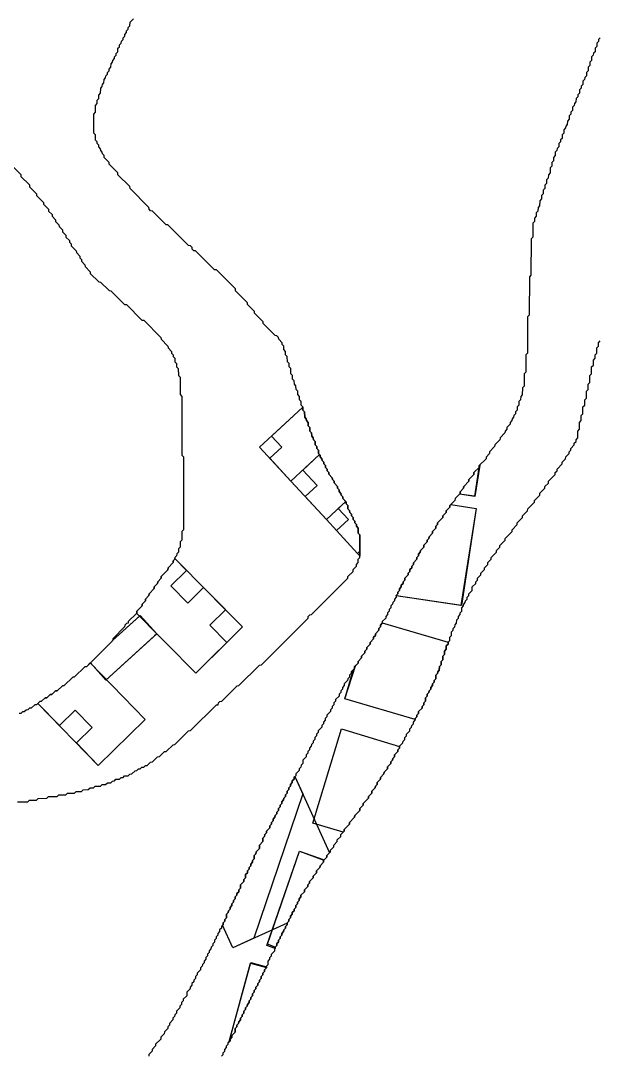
# Model space of a CAD drawing. Header units: millimetres. Extents: x 0 to 1219, y 0 to 1240.
# Drawn here: x 173 to 340.2, y 463.3 to 762 of the extents above; entities that cross this region are included whole.
import ezdxf

# ---------------------------------------------------------------- set-up
doc = ezdxf.new("R2010")
doc.units = ezdxf.units.MM
for name, color, linetype in [('CUT_OUTER', 1, 'Continuous'), ('ENGRAVE_BLDG_BOX', 5, 'Continuous'), ('ENGRAVE_BLDG_FOOTPRINT', 8, 'Continuous'), ('ENGRAVE_NEXT', 3, 'Continuous')]:
    doc.layers.add(name, color=color, linetype=linetype)

msp = doc.modelspace()

# ---------------------------------------------------------------- linework, layer by layer
at = {"layer": 'CUT_OUTER'}
for points in [[(172.02, 536.47), (175.02, 536.49), (175.52, 536.97), (177.52, 536.99), (178.02, 537.47), (180.52, 537.49), (181.02, 537.97), (183.52, 537.99), (184.02, 538.47), (186.02, 538.49), (186.52, 538.97), (188.52, 538.99), (189.02, 539.47), (190.52, 539.49), (191.02, 539.96), (192.52, 539.99), (193.02, 540.46), (194.02, 540.49), (194.52, 540.96), (196.02, 540.99), (196.52, 541.46), (197.52, 541.49), (198.02, 541.96), (199.02, 541.99), (199.52, 542.47), (200.07, 542.51), (200.52, 542.96), (201.52, 542.99), (202.02, 543.46), (202.57, 543.51), (203.02, 543.96), (204.02, 543.99), (204.52, 544.47), (205.06, 544.51), (206.02, 545.46), (206.52, 545.48), (207.02, 545.96), (207.52, 545.98), (208.02, 546.46), (208.52, 546.48), (209.02, 546.96), (209.52, 546.98), (210.52, 547.96), (211.06, 548.01), (212.52, 549.45), (213.06, 549.51), (214.52, 550.95), (215.06, 551.01), (217.02, 552.95), (217.56, 553.01), (221.52, 556.95), (222.06, 557.01), (229.52, 564.45), (230.05, 564.51), (230.1, 565.01), (230.52, 565.43), (231.06, 565.51), (235.52, 569.95), (236.06, 570.01), (242.02, 575.95), (242.56, 576.01), (256.02, 589.47), (256.08, 590.01), (256.52, 590.45), (257.05, 590.51), (267.52, 600.99), (267.55, 601.51), (269.02, 602.99), (269.05, 603.51), (270.03, 604.51), (270.04, 605.01), (270.53, 605.51), (270.54, 606.51), (271.03, 607.01), (271.03, 613.51), (270.54, 614.01), (270.53, 615.51), (270.04, 616.01), (270.03, 616.51), (269.55, 617.01), (269.54, 617.51), (269.05, 618.01), (269.04, 618.51), (268.55, 619.01), (268.54, 619.51), (268.05, 620.01), (268.02, 620.55), (267.56, 621.01), (267.54, 622.01), (267.05, 622.51), (267.04, 623.01), (266.06, 624.01), (266.04, 624.51), (265.56, 625.01), (265.54, 625.51), (265.06, 626.01), (265.04, 626.51), (264.56, 627.01), (264.54, 627.51), (263.56, 628.51), (263.54, 629.01), (263.06, 629.51), (263.04, 630.01), (262.07, 631.01), (262.05, 631.51), (261.56, 632.01), (261.54, 632.51), (261.06, 633.01), (261.04, 633.51), (260.56, 634.01), (260.55, 634.51), (260.06, 635.01), (260.05, 635.51), (259.57, 636.01), (259.52, 636.57), (259.07, 637.01), (259.04, 638.01), (258.56, 638.51), (258.52, 639.06), (258.07, 639.51), (258.04, 640.51), (257.56, 641.01), (257.52, 641.56), (257.07, 642.01), (257.04, 643.01), (256.57, 643.51), (256.54, 644.51), (256.06, 645.01), (256.04, 646.01), (255.56, 646.51), (255.52, 647.07), (255.07, 647.51), (255.04, 649.01), (254.56, 649.51), (254.54, 650.51), (254.06, 651.01), (254.04, 652.01), (253.56, 652.51), (253.54, 653.51), (253.06, 654.01), (253.04, 655.01), (252.56, 655.51), (252.54, 656.51), (252.06, 657.01), (252.04, 658.01), (251.56, 658.51), (251.54, 659.51), (251.06, 660.01), (251.04, 661.51), (250.55, 662.01), (250.54, 663.01), (250.05, 663.51), (250.03, 665.01), (249.55, 665.51), (249.53, 666.51), (249.05, 667.01), (249.03, 668.01), (248.54, 668.51), (248.53, 669.01), (247.54, 670.01), (247.52, 670.53), (247.02, 671.03), (246.52, 671.05), (243.05, 674.51), (243.02, 675.04), (240.55, 677.51), (240.52, 678.04), (238.55, 680.01), (238.52, 680.54), (235.05, 684.01), (235.02, 684.54), (229.54, 690.01), (229.02, 690.05), (223.54, 695.51), (223.02, 695.56), (222.56, 696.01), (222.54, 696.51), (222.04, 697.01), (221.52, 697.05), (215.54, 703.01), (215.02, 703.05), (211.05, 707.01), (210.52, 707.07), (210.08, 707.51), (210.02, 708.05), (204.57, 713.51), (204.52, 714.05), (201.08, 717.51), (201.02, 718.06), (198.59, 720.51), (198.52, 721.07), (197.11, 722.51), (197.07, 723.01), (196.6, 723.51), (196.57, 724.01), (196.1, 724.51), (196.07, 725.01), (195.6, 725.51), (195.57, 726.01), (195.11, 726.51), (195.08, 727.01), (194.63, 727.51), (194.57, 729.01), (194.13, 729.51), (194.12, 735.01), (194.56, 735.51), (194.61, 737.51), (195.06, 738.01), (195.1, 739.01), (195.56, 739.51), (195.59, 740.51), (196.05, 741.01), (196.1, 742.51), (196.52, 742.93), (196.58, 743.51), (197.05, 744.01), (197.09, 745.01), (197.52, 745.44), (197.58, 746.01), (198.05, 746.51), (198.08, 747.01), (198.55, 747.51), (198.57, 748.01), (199.05, 748.51), (199.08, 749.51), (199.52, 749.95), (199.57, 750.51), (200.05, 751.01), (200.07, 751.51), (200.55, 752.01), (200.57, 752.51), (201.05, 753.01), (201.08, 754.01), (201.52, 754.45), (201.57, 755.01), (202.05, 755.51), (202.07, 756.01), (202.55, 756.51), (202.57, 757.01), (203.05, 757.51), (203.07, 758.01), (203.55, 758.51), (203.57, 759.01), (204.05, 759.51), (204.06, 760.01), (204.54, 760.51), (204.58, 761.51), (205.54, 762.51)], [(340.46, 757), (340, 756.54), (339.96, 756), (339.48, 755.5), (339.46, 754.5), (338.98, 754), (338.96, 753), (338.5, 752.54), (338.46, 752), (337.98, 751.5), (337.96, 750.5), (337.48, 750), (337.46, 749), (336.98, 748.5), (336.96, 747.5), (336.48, 747), (336.45, 746), (336, 745.55), (335.96, 745), (335.48, 744.5), (335.45, 743.5), (335, 743.05), (334.96, 742.5), (334.48, 742), (334.45, 741), (334, 740.55), (333.96, 740), (333.48, 739.5), (333.45, 738.5), (333, 738.05), (332.96, 737.5), (332.48, 737), (332.45, 736), (332, 735.55), (331.96, 735), (331.48, 734.5), (331.45, 733.5), (330.98, 733), (330.95, 732), (330.5, 731.55), (330.46, 731), (329.98, 730.5), (329.95, 729.5), (329.47, 729), (329.45, 728), (329, 727.55), (328.96, 727), (328.48, 726.5), (328.45, 725.5), (328, 725.05), (327.96, 724.5), (327.48, 724), (327.46, 723), (326.98, 722.5), (326.96, 721.5), (326.48, 721), (326.46, 720), (325.98, 719.5), (325.95, 718), (325.47, 717.5), (325.45, 716.5), (324.98, 716), (324.95, 715), (324.48, 714.5), (324.45, 713.5), (323.98, 713), (323.96, 712), (323.48, 711.5), (323.46, 710.5), (322.98, 710), (322.95, 708.5), (322.48, 708), (322.46, 707), (321.98, 706.5), (321.96, 705.5), (321.48, 705), (321.46, 704), (320.98, 703.5), (320.96, 699.5), (320.48, 699), (320.45, 688.5), (319.98, 688), (319.95, 677), (319.48, 676.5), (319.44, 666), (318.97, 665.5), (318.94, 660.5), (318.47, 660), (318.44, 656.5), (317.97, 656), (317.93, 654), (317.47, 653.5), (317.44, 652.5), (316.97, 652), (316.94, 651), (316.47, 650.5), (316.44, 649.5), (316, 649.06), (315.94, 648.5), (315.47, 648), (315.44, 647.5), (314.97, 647), (314.94, 646.5), (314.46, 646), (314.44, 645.5), (313.47, 644.5), (313.45, 644), (312.97, 643.5), (312.94, 643), (311.5, 641.54), (311.45, 641), (310, 639.54), (309.95, 639), (308.47, 637.5), (308.46, 637), (307.47, 636), (307.45, 635.5), (305.5, 633.53), (305.46, 633), (303.98, 631.5), (303.96, 631), (302.5, 629.53), (302.46, 629), (301, 627.53), (300.96, 627), (299.98, 626), (299.96, 625.5), (298.5, 624.03), (298.46, 623.5), (296.98, 622), (296.97, 621.5), (295.98, 620.5), (295.97, 620), (294.98, 619), (294.97, 618.5), (293.48, 617), (293.47, 616.5), (292.98, 616), (292.97, 615.5), (292, 614.53), (291.97, 614), (290.98, 613), (290.97, 612.5), (290.48, 612), (290.47, 611.5), (289.5, 610.53), (289.47, 610), (288.48, 609), (288.47, 608.5), (287.98, 608), (287.97, 607.5), (287.48, 607), (287.47, 606.5), (286.48, 605.5), (286.47, 605), (285.98, 604.5), (285.97, 604), (285.48, 603.5), (285.47, 603), (284.98, 602.5), (284.97, 602), (283.98, 601), (283.97, 600.5), (283.48, 600), (283.47, 599.5), (282.98, 599), (282.97, 598.5), (282.48, 598), (282.47, 597.5), (281.98, 597), (281.97, 596.5), (281.48, 596), (281.47, 595.5), (280.98, 595), (280.97, 594.5), (280.48, 594), (280.47, 593.5), (279.98, 593), (279.97, 592.5), (279.48, 592), (279.47, 591.5), (278.98, 591), (278.97, 590.5), (278.48, 590), (278.47, 589.5), (277.48, 588.5), (277.47, 588), (276.98, 587.5), (276.97, 587), (276.48, 586.5), (276.47, 586), (275.48, 585), (275.47, 584.5), (274.98, 584), (274.97, 583.5), (273.98, 582.5), (273.97, 582), (272.98, 581), (272.97, 580.5), (272.48, 580), (272.47, 579.5), (271.5, 578.53), (271.47, 578), (270.48, 577), (270.47, 576.5), (269.48, 575.5), (269.47, 575), (268.48, 574), (268.47, 573.5), (267.98, 573), (267.97, 572.5), (267.48, 572), (267.47, 571.5), (266.48, 570.5), (266.47, 570), (265.98, 569.5), (265.97, 569), (265.48, 568.5), (265.47, 568), (264.98, 567.5), (264.97, 567), (263.98, 566), (263.97, 565.5), (263.48, 565), (263.47, 564.5), (262.98, 564), (262.97, 563.5), (262.48, 563), (262.47, 562.5), (261.48, 561.5), (261.47, 561), (260.98, 560.5), (260.97, 560), (260.48, 559.5), (260.47, 559), (259.98, 558.5), (259.97, 558), (258.98, 557), (258.97, 556.5), (258.48, 556), (258.47, 555.5), (257.98, 555), (257.97, 554.5), (257.48, 554), (257.47, 553.5), (256.98, 553), (256.97, 552.5), (256.48, 552), (256.47, 551.5), (255.98, 551), (255.97, 550.5), (255.48, 550), (255.47, 549.5), (254.49, 548.5), (254.47, 547.5), (254, 547.03), (253.97, 546.5), (253.48, 546), (253.47, 545.5), (252.48, 544.5), (252.47, 544), (251.98, 543.5), (251.97, 543), (251.48, 542.5), (251.47, 542), (250.98, 541.5), (250.97, 541), (250.48, 540.5), (250.47, 540), (249.98, 539.5), (249.97, 539), (249.48, 538.5), (249.47, 538), (248.98, 537.5), (248.97, 537), (248.48, 536.5), (248.47, 536), (247.98, 535.5), (247.97, 535), (247.48, 534.5), (247.47, 534), (246.98, 533.5), (246.97, 533), (246.48, 532.5), (246.47, 532), (245.98, 531.5), (245.97, 531), (245.48, 530.5), (245.47, 530), (244.98, 529.5), (244.97, 529), (243.99, 528), (243.98, 527.5), (243.5, 527.03), (243.48, 526.5), (242.99, 526), (242.97, 525), (241.99, 524), (241.97, 523), (241, 522.02), (240.98, 521.5), (240.49, 521), (240.47, 520), (240, 519.53), (239.97, 519), (239.48, 518.5), (239.48, 518), (238.98, 517.5), (238.98, 517), (238.49, 516.5), (238.48, 516), (237.99, 515.5), (237.97, 514.5), (237.48, 514), (237.47, 513.5), (236.49, 512.5), (236.47, 511.5), (236, 511.03), (235.98, 510.5), (235.48, 510), (235.48, 509.5), (234.98, 509), (234.98, 508.5), (234.48, 508), (234.48, 507.5), (233.99, 507), (233.98, 506.5), (233.49, 506), (233.48, 505.5), (232.99, 505), (232.98, 504.5), (232.49, 504), (232.47, 503), (231.98, 502.5), (231.97, 502), (231.48, 501.5), (231.47, 501), (230.98, 500.5), (230.97, 500), (230.48, 499.5), (230.47, 499), (229.98, 498.5), (229.98, 498), (229.48, 497.5), (229.47, 497), (228.98, 496.5), (228.97, 496), (228.48, 495.5), (228.47, 495), (227.98, 494.5), (227.97, 494), (227.48, 493.5), (227.47, 493), (226.98, 492.5), (226.97, 492), (226.48, 491.5), (226.47, 491), (225.98, 490.5), (225.97, 490), (225.48, 489.5), (225.47, 489), (224.98, 488.5), (224.97, 488), (223.98, 487), (223.98, 486.5), (223.48, 486), (223.47, 485.5), (222.98, 485), (222.97, 484.5), (222.48, 484), (222.47, 483.5), (221.98, 483), (221.97, 482.5), (220.99, 481.5), (220.97, 480.5), (219.98, 479.5), (219.97, 479), (219.48, 478.5), (219.47, 478), (218.98, 477.5), (218.97, 477), (217.98, 476), (217.97, 475.5), (217.48, 475), (217.47, 474.5), (216.98, 474), (216.97, 473.5), (215.98, 472.5), (215.97, 472), (215.48, 471.5), (215.47, 471), (214.5, 470.03), (214.47, 469.5), (213.48, 468.5), (213.47, 468), (211.98, 466.5), (211.97, 466), (210.98, 465), (210.97, 464.5), (209.98, 463.5), (209.97, 463)]]:
    msp.add_lwpolyline(points, dxfattribs=at)
at = {"layer": 'ENGRAVE_BLDG_BOX'}
for points in [[(251.06, 629.05), (242.04, 638.82), (254.54, 650.37), (254.56, 649.51), (255.04, 649.01), (255.07, 647.51), (255.52, 647.07), (255.56, 646.51), (256.04, 646.01), (256.06, 645.01), (256.54, 644.51), (256.57, 643.51), (257.04, 643.01), (257.07, 642.01), (257.52, 641.56), (257.56, 641.01), (258.04, 640.51), (258.07, 639.51), (258.52, 639.06), (258.56, 638.51), (259.04, 638.01), (259.07, 637.01), (259.36, 636.72), (251.06, 629.05)], [(261.31, 617.96), (251.06, 629.05), (259.36, 636.72), (259.52, 636.57), (259.57, 636.01), (260.05, 635.51), (260.06, 635.01), (260.55, 634.51), (260.56, 634.01), (261.04, 633.51), (261.06, 633.01), (261.54, 632.51), (261.56, 632.01), (262.05, 631.51), (262.07, 631.01), (263.04, 630.01), (263.06, 629.51), (263.54, 629.01), (263.56, 628.51), (264.54, 627.51), (264.56, 627.01), (265.04, 626.51), (265.06, 626.01), (265.54, 625.51), (265.56, 625.01), (266.04, 624.51), (266.06, 624.01), (266.91, 623.14), (261.31, 617.96)], [(304.26, 624.64), (299.78, 625.32), (299.96, 625.5), (299.98, 626), (300.96, 627), (301, 627.53), (302.46, 629), (302.5, 629.53), (303.96, 631), (303.98, 631.5), (305.46, 633), (305.5, 633.53), (305.63, 633.67), (304.26, 624.64)], [(270.33, 608.19), (261.31, 617.96), (266.91, 623.14), (267.04, 623.01), (267.05, 622.51), (267.54, 622.01), (267.56, 621.01), (268.02, 620.55), (268.05, 620.01), (268.54, 619.51), (268.55, 619.01), (269.04, 618.51), (269.05, 618.01), (269.54, 617.51), (269.55, 617.01), (270.03, 616.51), (270.04, 616.01), (270.53, 615.51), (270.54, 614.01), (271.03, 613.51), (271.03, 608.83), (270.33, 608.19)], [(304.6, 621.19), (300.33, 593.1), (281.48, 595.96), (281.48, 596), (281.97, 596.5), (281.98, 597), (282.47, 597.5), (282.48, 598), (282.97, 598.5), (282.98, 599), (283.47, 599.5), (283.48, 600), (283.97, 600.5), (283.98, 601), (284.97, 602), (284.98, 602.5), (285.47, 603), (285.48, 603.5), (285.97, 604), (285.98, 604.5), (286.47, 605), (286.48, 605.5), (287.47, 606.5), (287.48, 607), (287.97, 607.5), (287.98, 608), (288.47, 608.5), (288.48, 609), (289.47, 610), (289.5, 610.53), (290.47, 611.5), (290.48, 612), (290.97, 612.5), (290.98, 613), (291.97, 614), (292, 614.53), (292.97, 615.5), (292.98, 616), (293.47, 616.5), (293.48, 617), (294.97, 618.5), (294.98, 619), (295.97, 620), (295.98, 620.5), (296.97, 621.5), (296.98, 622), (297.28, 622.31), (304.6, 621.19)], [(237.11, 586.95), (223.61, 573.58), (206.45, 590.9), (206.52, 590.97), (206.57, 591.51), (208.05, 593.01), (208.07, 593.51), (209.05, 594.51), (209.07, 595.01), (210.05, 596.01), (210.07, 596.51), (211.55, 598.01), (211.57, 598.51), (212.55, 599.51), (212.57, 600.01), (213.55, 601.01), (213.57, 601.51), (215.52, 603.47), (215.57, 604.01), (217.04, 605.51), (217.06, 606.01), (217.54, 606.51), (217.55, 606.69), (237.11, 586.95)], [(270.33, 608.19), (271.03, 608.83), (271.03, 607.44), (270.33, 608.19)], [(207.49, 590.27), (212.31, 584.98), (197.63, 571.61), (193.11, 576.57), (199.52, 582.97), (199.52, 583.02), (207.49, 590.27)], [(266.67, 566.18), (269.17, 574.69), (269.47, 575), (269.48, 575.5), (270.47, 576.5), (270.48, 577), (271.47, 578), (271.5, 578.53), (272.47, 579.5), (272.48, 580), (272.97, 580.5), (272.98, 581), (273.97, 582), (273.98, 582.5), (274.97, 583.5), (274.98, 584), (275.47, 584.5), (275.48, 585), (276.47, 586), (276.48, 586.5), (276.97, 587), (276.98, 587.5), (277.47, 588), (277.47, 588.13), (296.51, 582.55), (296.5, 582.54), (296.47, 582), (295.98, 581.5), (295.97, 580.5), (295.48, 580), (295.47, 579), (294.98, 578.5), (294.96, 577.5), (294.48, 577), (294.46, 576), (293.98, 575.5), (293.96, 574.5), (293.5, 574.04), (293.46, 573.5), (292.98, 573), (292.96, 572), (292.48, 571.5), (292.46, 571), (292, 570.54), (291.96, 570), (291.48, 569.5), (291.46, 569), (290.98, 568.5), (290.96, 568), (290.48, 567.5), (290.47, 567), (289.98, 566.5), (289.96, 565.5), (289.5, 565.04), (289.46, 564.5), (288.98, 564), (288.96, 563.5), (287.98, 562.5), (287.96, 562), (287.48, 561.5), (287.46, 561), (286.98, 560.5), (286.97, 560.24), (266.67, 566.18)], [(208.96, 560.26), (195.35, 547), (177.93, 564.89), (178.52, 565.47), (179.02, 565.49), (180.02, 566.47), (180.52, 566.49), (181.52, 567.47), (182.02, 567.49), (183.02, 568.47), (183.55, 568.51), (185.02, 569.97), (185.55, 570.01), (188.02, 572.46), (188.55, 572.51), (191.52, 575.46), (192.05, 575.51), (193.09, 576.55), (208.96, 560.26)], [(257.44, 530.33), (265.7, 557.53), (282.48, 552.44), (282.46, 552), (281.98, 551.5), (281.96, 551), (280.98, 550), (280.96, 549.5), (280.48, 549), (280.46, 548.5), (279.98, 548), (279.96, 547.5), (279, 546.53), (278.96, 546), (277.98, 545), (277.96, 544.5), (276.98, 543.5), (276.96, 543), (275.98, 542), (275.96, 541.5), (275.48, 541), (275.46, 540.5), (274.5, 539.53), (274.46, 539), (273.48, 538), (273.46, 537.5), (271.98, 536), (271.96, 535.5), (270.98, 534.5), (270.96, 534), (269.5, 532.53), (269.46, 532), (267.98, 530.5), (267.97, 530), (266.48, 528.5), (266.47, 528), (266.16, 527.69), (257.44, 530.33)], [(234.29, 494.32), (231.32, 500.84), (231.47, 501), (231.48, 501.5), (231.97, 502), (231.98, 502.5), (232.47, 503), (232.49, 504), (232.98, 504.5), (232.99, 505), (233.48, 505.5), (233.49, 506), (233.98, 506.5), (233.99, 507), (234.48, 507.5), (234.48, 508), (234.98, 508.5), (234.98, 509), (235.48, 509.5), (235.48, 510), (235.98, 510.5), (236, 511.03), (236.47, 511.5), (236.49, 512.5), (237.47, 513.5), (237.48, 514), (237.97, 514.5), (237.99, 515.5), (238.48, 516), (238.49, 516.5), (238.98, 517), (238.98, 517.5), (239.48, 518), (239.48, 518.5), (239.97, 519), (240, 519.53), (240.47, 520), (240.49, 521), (240.98, 521.5), (241, 522.02), (241.97, 523), (241.99, 524), (242.97, 525), (242.99, 526), (243.48, 526.5), (243.5, 527.03), (243.98, 527.5), (243.99, 528), (244.97, 529), (244.98, 529.5), (245.47, 530), (245.48, 530.5), (245.97, 531), (245.98, 531.5), (246.47, 532), (246.48, 532.5), (246.97, 533), (246.98, 533.5), (247.47, 534), (247.48, 534.5), (247.97, 535), (247.98, 535.5), (248.47, 536), (248.48, 536.5), (248.97, 537), (248.98, 537.5), (249.47, 538), (249.48, 538.5), (249.97, 539), (249.98, 539.5), (250.47, 540), (250.48, 540.5), (250.97, 541), (250.98, 541.5), (251.47, 542), (251.48, 542.5), (251.97, 543), (251.98, 543.5), (252.24, 543.76), (262.24, 521.77), (261.48, 521), (261.47, 520.5), (260.48, 519.5), (260.47, 519), (259.48, 518), (259.47, 517.5), (258.48, 516.5), (258.47, 516), (257.48, 515), (257.47, 514.5), (256.48, 513.5), (256.47, 513), (255.98, 512.5), (255.97, 512), (255, 511.02), (254.97, 510.5), (253.98, 509.5), (253.97, 509), (253.48, 508.5), (253.47, 508), (252.98, 507.5), (252.97, 507), (252.48, 506.5), (252.47, 506), (251.98, 505.5), (251.97, 505), (251.48, 504.5), (251.47, 504), (250.98, 503.5), (250.97, 503), (250.48, 502.5), (250.47, 502), (249.98, 501.5), (249.98, 501.45), (234.29, 494.32)], [(244.14, 494.98), (253.58, 522.18), (260.69, 519.71), (260.48, 519.5), (260.47, 519), (259.48, 518), (259.47, 517.5), (258.48, 516.5), (258.47, 516), (257.48, 515), (257.47, 514.5), (256.48, 513.5), (256.47, 513), (255.98, 512.5), (255.97, 512), (255, 511.02), (254.97, 510.5), (253.98, 509.5), (253.97, 509), (253.48, 508.5), (253.47, 508), (252.98, 507.5), (252.97, 507), (252.48, 506.5), (252.47, 506), (251.98, 505.5), (251.97, 505), (251.48, 504.5), (251.47, 504), (250.98, 503.5), (250.97, 503), (250.48, 502.5), (250.47, 502), (249.98, 501.5), (249.97, 501), (249.48, 500.5), (249.47, 500), (248.98, 499.5), (248.97, 499), (248.48, 498.5), (248.47, 498), (247.98, 497.5), (247.97, 497), (247.48, 496.5), (247.47, 496), (247, 495.53), (246.97, 495), (246.48, 494.5), (246.48, 494.17), (244.14, 494.98)], [(239.49, 490.11), (243.99, 488.87), (243.97, 488.5), (243.48, 488), (243.47, 487.5), (242.98, 487), (242.97, 486.5), (242.48, 486), (242.47, 485.5), (241.98, 485), (241.97, 484.5), (241.48, 484), (241.47, 483.5), (240.98, 483), (240.97, 482.5), (240.48, 482), (240.47, 481.5), (239.98, 481), (239.97, 480.5), (239.48, 480), (239.47, 479.5), (238.98, 479), (238.97, 478.5), (238.48, 478), (238.47, 477.5), (237.98, 477), (237.97, 476.5), (237.48, 476), (237.47, 475.5), (236.98, 475), (236.97, 474.5), (236.48, 474), (236.47, 473.5), (235.98, 473), (235.97, 472.5), (235.48, 472), (235.47, 471.5), (234.98, 471), (234.97, 470), (233.98, 469), (233.97, 468.5), (233.48, 468), (233.47, 467.5), (233.24, 467.26), (239.49, 490.11)]]:
    msp.add_lwpolyline(points, close=True, dxfattribs=at)
at = {"layer": 'ENGRAVE_BLDG_FOOTPRINT'}
for points in [[(251.06, 629.05), (244.96, 635.66), (248.41, 638.85), (245.49, 642.01), (254.54, 650.37), (254.56, 649.51), (255.04, 649.01), (255.07, 647.51), (255.52, 647.07), (255.56, 646.51), (256.04, 646.01), (256.06, 645.01), (256.54, 644.51), (256.57, 643.51), (257.04, 643.01), (257.07, 642.01), (257.52, 641.56), (257.56, 641.01), (258.04, 640.51), (258.07, 639.51), (258.52, 639.06), (258.56, 638.51), (259.04, 638.01), (259.07, 637.01), (259.36, 636.72), (251.06, 629.05)], [(261.31, 617.96), (255.2, 624.57), (258.66, 627.76), (254.52, 632.24), (259.36, 636.72), (259.52, 636.57), (259.57, 636.01), (260.05, 635.51), (260.06, 635.01), (260.55, 634.51), (260.56, 634.01), (261.04, 633.51), (261.06, 633.01), (261.54, 632.51), (261.56, 632.01), (262.05, 631.51), (262.07, 631.01), (263.04, 630.01), (263.06, 629.51), (263.54, 629.01), (263.56, 628.51), (264.54, 627.51), (264.56, 627.01), (265.04, 626.51), (265.06, 626.01), (265.54, 625.51), (265.56, 625.01), (266.04, 624.51), (266.06, 624.01), (266.91, 623.14), (261.31, 617.96)], [(304.08, 624.66), (299.78, 625.32), (299.96, 625.5), (299.98, 626), (300.96, 627), (301, 627.53), (302.46, 629), (302.5, 629.53), (303.96, 631), (303.98, 631.5), (305.39, 632.93), (304.08, 624.66)], [(270.33, 608.19), (264.23, 614.8), (267.68, 617.99), (264.76, 621.15), (266.91, 623.14), (267.04, 623.01), (267.05, 622.51), (267.54, 622.01), (267.56, 621.01), (268.02, 620.55), (268.05, 620.01), (268.54, 619.51), (268.55, 619.01), (269.04, 618.51), (269.05, 618.01), (269.54, 617.51), (269.55, 617.01), (270.03, 616.51), (270.04, 616.01), (270.53, 615.51), (270.54, 614.01), (271.03, 613.51), (271.03, 608.83), (270.33, 608.19)], [(304.6, 621.19), (300.15, 593.12), (281.48, 595.96), (281.48, 596), (281.97, 596.5), (281.98, 597), (282.47, 597.5), (282.48, 598), (282.97, 598.5), (282.98, 599), (283.47, 599.5), (283.48, 600), (283.97, 600.5), (283.98, 601), (284.97, 602), (284.98, 602.5), (285.47, 603), (285.48, 603.5), (285.97, 604), (285.98, 604.5), (286.47, 605), (286.48, 605.5), (287.47, 606.5), (287.48, 607), (287.97, 607.5), (287.98, 608), (288.47, 608.5), (288.48, 609), (289.47, 610), (289.5, 610.53), (290.47, 611.5), (290.48, 612), (290.97, 612.5), (290.98, 613), (291.97, 614), (292, 614.53), (292.97, 615.5), (292.98, 616), (293.47, 616.5), (293.48, 617), (294.97, 618.5), (294.98, 619), (295.97, 620), (295.98, 620.5), (296.97, 621.5), (296.98, 622), (297.28, 622.31), (304.6, 621.19)], [(220.92, 603.29), (216.37, 598.78), (221.3, 593.81), (225.85, 598.32), (232.18, 591.92), (227.63, 587.42), (232.56, 582.45), (223.61, 573.58), (206.45, 590.9), (206.52, 590.97), (206.57, 591.51), (208.05, 593.01), (208.07, 593.51), (209.05, 594.51), (209.07, 595.01), (210.05, 596.01), (210.07, 596.51), (211.55, 598.01), (211.57, 598.51), (212.55, 599.51), (212.57, 600.01), (213.55, 601.01), (213.57, 601.51), (215.52, 603.47), (215.57, 604.01), (217.04, 605.51), (217.06, 606.01), (217.54, 606.51), (217.55, 606.69), (220.92, 603.29)], [(207.27, 590.07), (212.29, 585.01), (211.68, 584.4), (197.61, 571.63), (193.12, 576.58), (199.52, 582.97), (199.52, 583.02), (207.27, 590.07)], [(296.51, 582.55), (296.5, 582.54), (296.47, 582), (295.98, 581.5), (295.97, 580.5), (295.48, 580), (295.47, 579), (294.98, 578.5), (294.96, 577.5), (294.48, 577), (294.46, 576), (293.98, 575.5), (293.96, 574.5), (293.5, 574.04), (293.46, 573.5), (292.98, 573), (292.96, 572), (292.48, 571.5), (292.46, 571), (292, 570.54), (291.96, 570), (291.48, 569.5), (291.46, 569), (290.98, 568.5), (290.96, 568), (290.48, 567.5), (290.47, 567), (289.98, 566.5), (289.96, 565.5), (289.5, 565.04), (289.46, 564.5), (288.98, 564), (288.96, 563.5), (287.98, 562.5), (287.96, 562), (287.48, 561.5), (287.46, 561), (286.98, 560.5), (286.97, 560.24), (266.67, 566.18), (269.75, 575.77), (270.47, 576.5), (270.48, 577), (271.47, 578), (271.5, 578.53), (272.47, 579.5), (272.48, 580), (272.97, 580.5), (272.98, 581), (273.97, 582), (273.98, 582.5), (274.97, 583.5), (274.98, 584), (275.47, 584.5), (275.48, 585), (276.47, 586), (276.48, 586.5), (276.97, 587), (276.98, 587.5), (277.47, 588), (277.47, 588.13), (296.51, 582.55)], [(208.96, 560.26), (195.35, 547), (189.07, 553.45), (193.65, 557.91), (188.75, 562.96), (184.16, 558.49), (177.93, 564.89), (178.52, 565.47), (179.02, 565.49), (180.02, 566.47), (180.52, 566.49), (181.52, 567.47), (182.02, 567.49), (183.02, 568.47), (183.55, 568.51), (185.02, 569.97), (185.55, 570.01), (188.02, 572.46), (188.55, 572.51), (191.52, 575.46), (192.05, 575.51), (193.09, 576.55), (208.96, 560.26)], [(257.44, 530.33), (265.7, 557.53), (282.48, 552.44), (282.46, 552), (281.98, 551.5), (281.96, 551), (280.98, 550), (280.96, 549.5), (280.48, 549), (280.46, 548.5), (279.98, 548), (279.96, 547.5), (279, 546.53), (278.96, 546), (277.98, 545), (277.96, 544.5), (276.98, 543.5), (276.96, 543), (275.98, 542), (275.96, 541.5), (275.48, 541), (275.46, 540.5), (274.5, 539.53), (274.46, 539), (273.48, 538), (273.46, 537.5), (271.98, 536), (271.96, 535.5), (270.98, 534.5), (270.96, 534), (269.5, 532.53), (269.46, 532), (267.98, 530.5), (267.97, 530), (266.48, 528.5), (266.47, 528), (266.16, 527.69), (257.44, 530.33)], [(254.53, 538.74), (240.37, 497.08), (234.29, 494.32), (231.32, 500.84), (231.47, 501), (231.48, 501.5), (231.97, 502), (231.98, 502.5), (232.47, 503), (232.49, 504), (232.98, 504.5), (232.99, 505), (233.48, 505.5), (233.49, 506), (233.98, 506.5), (233.99, 507), (234.48, 507.5), (234.48, 508), (234.98, 508.5), (234.98, 509), (235.48, 509.5), (235.48, 510), (235.98, 510.5), (236, 511.03), (236.47, 511.5), (236.49, 512.5), (237.47, 513.5), (237.48, 514), (237.97, 514.5), (237.99, 515.5), (238.48, 516), (238.49, 516.5), (238.98, 517), (238.98, 517.5), (239.48, 518), (239.48, 518.5), (239.97, 519), (240, 519.53), (240.47, 520), (240.49, 521), (240.98, 521.5), (241, 522.02), (241.97, 523), (241.99, 524), (242.97, 525), (242.99, 526), (243.48, 526.5), (243.5, 527.03), (243.98, 527.5), (243.99, 528), (244.97, 529), (244.98, 529.5), (245.47, 530), (245.48, 530.5), (245.97, 531), (245.98, 531.5), (246.47, 532), (246.48, 532.5), (246.97, 533), (246.98, 533.5), (247.47, 534), (247.48, 534.5), (247.97, 535), (247.98, 535.5), (248.47, 536), (248.48, 536.5), (248.97, 537), (248.98, 537.5), (249.47, 538), (249.48, 538.5), (249.97, 539), (249.98, 539.5), (250.47, 540), (250.48, 540.5), (250.97, 541), (250.98, 541.5), (251.47, 542), (251.48, 542.5), (251.97, 543), (251.98, 543.5), (252.24, 543.76), (254.53, 538.74)], [(244.26, 495.33), (253.58, 522.18), (260.61, 519.63), (260.48, 519.5), (260.47, 519), (259.48, 518), (259.47, 517.5), (258.48, 516.5), (258.47, 516), (257.48, 515), (257.47, 514.5), (256.48, 513.5), (256.47, 513), (255.98, 512.5), (255.97, 512), (255, 511.02), (254.97, 510.5), (253.98, 509.5), (253.97, 509), (253.48, 508.5), (253.47, 508), (252.98, 507.5), (252.97, 507), (252.48, 506.5), (252.47, 506), (251.98, 505.5), (251.97, 505), (251.48, 504.5), (251.47, 504), (250.98, 503.5), (250.97, 503), (250.48, 502.5), (250.47, 502), (249.98, 501.5), (249.97, 501), (249.48, 500.5), (249.47, 500), (248.98, 499.5), (248.97, 499), (248.48, 498.5), (248.47, 498), (247.98, 497.5), (247.97, 497), (247.48, 496.5), (247.47, 496), (247, 495.53), (246.97, 495), (246.5, 494.52), (244.26, 495.33)], [(239.42, 489.86), (243.98, 488.65), (243.97, 488.5), (243.48, 488), (243.47, 487.5), (242.98, 487), (242.97, 486.5), (242.48, 486), (242.47, 485.5), (241.98, 485), (241.97, 484.5), (241.48, 484), (241.47, 483.5), (240.98, 483), (240.97, 482.5), (240.48, 482), (240.47, 481.5), (239.98, 481), (239.97, 480.5), (239.48, 480), (239.47, 479.5), (238.98, 479), (238.97, 478.5), (238.48, 478), (238.47, 477.5), (237.98, 477), (237.97, 476.5), (237.48, 476), (237.47, 475.5), (236.98, 475), (236.97, 474.5), (236.48, 474), (236.47, 473.5), (235.98, 473), (235.97, 472.5), (235.48, 472), (235.47, 471.5), (234.98, 471), (234.97, 470), (233.98, 469), (233.97, 468.5), (233.48, 468), (233.47, 467.5), (233.24, 467.26), (239.42, 489.86)]]:
    msp.add_lwpolyline(points, close=True, dxfattribs=at)
at = {"layer": 'ENGRAVE_NEXT'}
for points in [[(170.57, 720.01), (173.02, 717.55), (173.06, 717.01), (175.52, 714.54), (175.56, 714.01), (177.54, 712.01), (177.56, 711.51), (179.54, 709.51), (179.56, 709.01), (181.04, 707.51), (181.05, 707.01), (182.04, 706.01), (182.05, 705.51), (183.04, 704.51), (183.06, 704.01), (184.04, 703.01), (184.06, 702.51), (185.02, 701.54), (185.06, 701.01), (186.04, 700.01), (186.06, 699.51), (187.04, 698.51), (187.06, 698.01), (187.54, 697.51), (187.56, 697.01), (189.04, 695.51), (189.06, 695.01), (190.04, 694.01), (190.06, 693.51), (190.54, 693.01), (190.56, 692.51), (191.54, 691.51), (191.57, 691.01), (193.05, 689.51), (193.07, 689.01), (195.52, 686.56), (196.05, 686.51), (198.52, 684.06), (199.05, 684.01), (203.02, 680.06), (203.55, 680.01), (208.02, 675.55), (208.54, 675.51), (213.52, 670.54), (213.55, 670.01), (215.54, 668.01), (215.55, 667.51), (216.53, 666.51), (216.55, 666.01), (217.02, 665.54), (217.05, 665.01), (217.53, 664.51), (217.55, 663.51), (218.03, 663.01), (218.05, 662.01), (218.53, 661.51), (218.55, 659.51), (219.03, 659.01), (219.06, 654.01), (219.54, 653.51), (219.58, 636.51), (220.04, 636.01), (220.04, 615.01), (219.57, 614.51), (219.54, 612.01), (219.06, 611.51), (219.04, 610.01), (218.56, 609.51), (218.54, 608.51), (218.06, 608.01), (218.02, 607.47), (217.56, 607.01), (217.54, 606.51), (217.06, 606.01), (217.04, 605.51), (215.57, 604.01), (215.52, 603.47), (213.57, 601.51), (213.55, 601.01), (212.57, 600.01), (212.55, 599.51), (211.57, 598.51), (211.55, 598.01), (210.07, 596.51), (210.05, 596.01), (209.07, 595.01), (209.05, 594.51), (208.07, 593.51), (208.05, 593.01), (206.57, 591.51), (206.52, 590.97), (204.07, 588.51), (204.05, 588.01), (203.52, 587.95), (203.08, 587.51), (203.02, 586.97), (199.57, 583.51), (199.52, 582.97), (192.05, 575.51), (191.52, 575.46), (188.55, 572.51), (188.02, 572.46), (185.55, 570.01), (185.02, 569.97), (183.55, 568.51), (183.02, 568.47), (182.02, 567.49), (181.52, 567.47), (180.52, 566.49), (180.02, 566.47), (179.02, 565.49), (178.52, 565.47), (177.52, 564.49), (177.02, 564.47), (176.02, 563.49), (175.52, 563.47), (175.02, 562.99), (174.52, 562.97), (174.02, 562.49), (173.52, 562.47), (173.02, 561.99), (172.52, 561.97)], [(230.98, 463), (231.47, 463.5), (231.48, 464), (231.97, 464.5), (231.98, 465), (232.47, 465.5), (232.48, 466), (232.97, 466.5), (232.98, 467), (233.47, 467.5), (233.48, 468), (233.97, 468.5), (233.98, 469), (234.97, 470), (234.98, 471), (235.47, 471.5), (235.48, 472), (235.97, 472.5), (235.98, 473), (236.47, 473.5), (236.48, 474), (236.97, 474.5), (236.98, 475), (237.47, 475.5), (237.48, 476), (237.97, 476.5), (237.98, 477), (238.47, 477.5), (238.48, 478), (238.97, 478.5), (238.98, 479), (239.47, 479.5), (239.48, 480), (239.97, 480.5), (239.98, 481), (240.47, 481.5), (240.48, 482), (240.97, 482.5), (240.98, 483), (241.47, 483.5), (241.48, 484), (241.97, 484.5), (241.98, 485), (242.47, 485.5), (242.48, 486), (242.97, 486.5), (242.98, 487), (243.47, 487.5), (243.48, 488), (243.97, 488.5), (244, 489.03), (244.47, 489.5), (244.49, 490.5), (244.97, 491), (245, 491.53), (245.47, 492), (245.48, 492.5), (246.47, 493.5), (246.48, 494.5), (246.97, 495), (247, 495.53), (247.47, 496), (247.48, 496.5), (247.97, 497), (247.98, 497.5), (248.47, 498), (248.48, 498.5), (248.97, 499), (248.98, 499.5), (249.47, 500), (249.48, 500.5), (249.97, 501), (249.98, 501.5), (250.47, 502), (250.48, 502.5), (250.97, 503), (250.98, 503.5), (251.47, 504), (251.48, 504.5), (251.97, 505), (251.98, 505.5), (252.47, 506), (252.48, 506.5), (252.97, 507), (252.98, 507.5), (253.47, 508), (253.48, 508.5), (253.97, 509), (253.98, 509.5), (254.97, 510.5), (255, 511.02), (255.97, 512), (255.98, 512.5), (256.47, 513), (256.48, 513.5), (257.47, 514.5), (257.48, 515), (258.47, 516), (258.48, 516.5), (259.47, 517.5), (259.48, 518), (260.47, 519), (260.48, 519.5), (261.47, 520.5), (261.48, 521), (262.47, 522), (262.48, 522.5), (263.47, 523.5), (263.48, 524), (264.47, 525), (264.48, 525.5), (265.47, 526.5), (265.5, 527.03), (266.47, 528), (266.48, 528.5), (267.97, 530), (267.98, 530.5), (269.46, 532), (269.5, 532.53), (270.96, 534), (270.98, 534.5), (271.96, 535.5), (271.98, 536), (273.46, 537.5), (273.48, 538), (274.46, 539), (274.5, 539.53), (275.46, 540.5), (275.48, 541), (275.96, 541.5), (275.98, 542), (276.96, 543), (276.98, 543.5), (277.96, 544.5), (277.98, 545), (278.96, 546), (279, 546.53), (279.96, 547.5), (279.98, 548), (280.46, 548.5), (280.48, 549), (280.96, 549.5), (280.98, 550), (281.96, 551), (281.98, 551.5), (282.46, 552), (282.48, 552.5), (283.46, 553.5), (283.48, 554), (283.96, 554.5), (283.98, 555), (284.46, 555.5), (284.48, 556), (285.46, 557), (285.48, 557.5), (285.96, 558), (285.98, 558.5), (286.46, 559), (286.48, 559.5), (286.96, 560), (286.98, 560.5), (287.46, 561), (287.48, 561.5), (287.96, 562), (287.98, 562.5), (288.96, 563.5), (288.98, 564), (289.46, 564.5), (289.5, 565.04), (289.96, 565.5), (289.98, 566.5), (290.47, 567), (290.48, 567.5), (290.96, 568), (290.98, 568.5), (291.46, 569), (291.48, 569.5), (291.96, 570), (292, 570.54), (292.46, 571), (292.48, 571.5), (292.96, 572), (292.98, 573), (293.46, 573.5), (293.5, 574.04), (293.96, 574.5), (293.98, 575.5), (294.46, 576), (294.48, 577), (294.96, 577.5), (294.98, 578.5), (295.47, 579), (295.48, 580), (295.97, 580.5), (295.98, 581.5), (296.47, 582), (296.5, 582.54), (296.97, 583), (296.98, 584), (297.47, 584.5), (297.48, 585.5), (297.97, 586), (297.98, 586.5), (298.47, 587), (298.5, 587.53), (298.97, 588), (298.98, 589), (299.47, 589.5), (299.48, 590), (299.97, 590.5), (300, 591.03), (300.47, 591.5), (300.48, 592.5), (300.97, 593), (301, 593.53), (301.47, 594), (301.48, 594.5), (301.97, 595), (301.98, 595.5), (302.47, 596), (302.48, 596.5), (303.47, 597.5), (303.49, 598.5), (304.47, 599.5), (304.48, 600), (304.97, 600.5), (304.98, 601), (305.97, 602), (305.98, 602.5), (306.97, 603.5), (306.98, 604), (307.97, 605), (308, 605.53), (308.97, 606.5), (308.98, 607), (310.47, 608.5), (310.48, 609), (311.47, 610), (311.48, 610.5), (312.97, 612), (313, 612.52), (314.97, 614.5), (314.98, 615), (316.47, 616.5), (316.48, 617), (317.97, 618.5), (317.98, 619), (319.47, 620.5), (319.5, 621.03), (321.47, 623), (321.48, 623.5), (322.97, 625), (323, 625.53), (324.47, 627), (324.48, 627.5), (325.47, 628.5), (325.5, 629.03), (327.46, 631), (327.48, 631.5), (327.97, 632), (327.98, 632.5), (329.46, 634), (329.48, 634.5), (330.46, 635.5), (330.5, 636.03), (331.46, 637), (331.48, 637.5), (331.96, 638), (331.98, 638.5), (332.96, 639.5), (332.97, 640), (333.46, 640.5), (333.47, 641), (333.95, 641.5), (333.98, 643.5), (334.46, 644), (334.48, 646), (334.96, 646.5), (334.98, 648), (335.46, 648.5), (335.48, 650.5), (335.97, 651), (335.98, 652.5), (336.47, 653), (336.48, 655), (336.97, 655.5), (336.98, 657), (337.47, 657.5), (337.48, 659.5), (337.97, 660), (337.98, 662), (338.47, 662.5), (338.48, 664), (338.97, 664.5), (338.98, 665.5), (339.46, 666), (339.48, 667.5), (339.97, 668), (339.98, 669), (340.46, 669.5)]]:
    msp.add_lwpolyline(points, dxfattribs=at)

doc.saveas('drawing.dxf')
